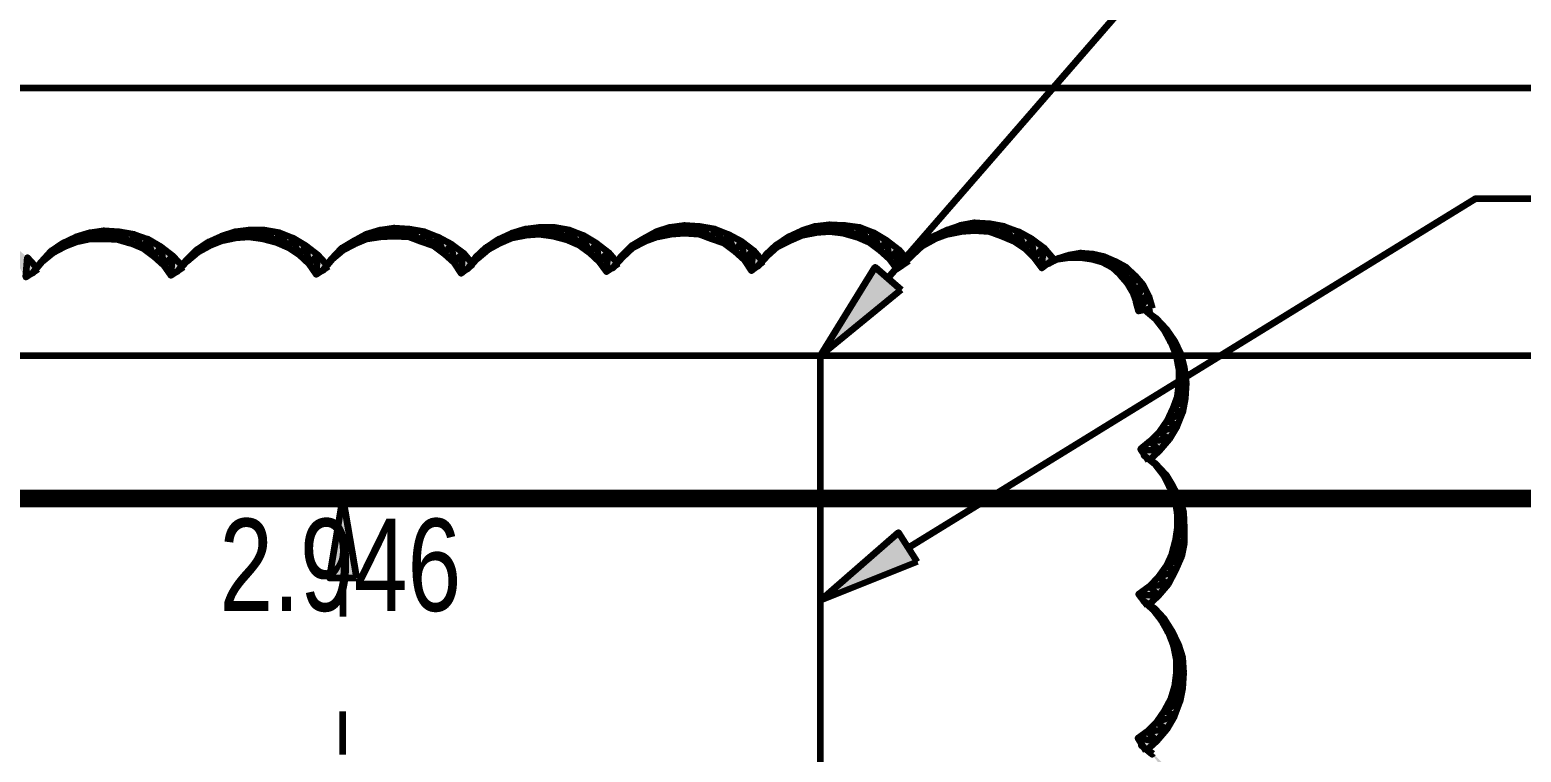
# Model space of a CAD drawing. Header units: inches. Extents: x 13 to 428, y 9 to 297.
# Drawn here: x 214.7 to 265.1, y 211.5 to 235.9 of the extents above; entities that cross this region are included whole.
import ezdxf

# ---------------------------------------------------------------- set-up
doc = ezdxf.new("R2010")
doc.units = ezdxf.units.IN
doc.header["$MEASUREMENT"] = 0
for name, color, linetype, lineweight in [('H', 7, 'CONTINUOUS', 100), ('P', 250, 'CONTINUOUS', 100), ('Text', 250, 'CONTINUOUS', 100)]:
    doc.layers.add(name, color=color, linetype=linetype, lineweight=lineweight)
doc.styles.get("Standard").update_dxf_attribs({"font": 'txt', "width": 0.75})

msp = doc.modelspace()

# ---------------------------------------------------------------- hatches: boundary and pattern name
at = {"layer": 'H', "linetype": 'Continuous'}
for color, points in [(0, [(214.939, 227.818), (214.515, 227.545), (214.576, 228.212), (214.939, 227.818), (214.515, 227.545), (214.576, 228.212), (214.273, 227.909), (214.515, 227.545), (214.939, 227.818), (214.576, 228.212), (214.273, 227.909), (214.182, 228.545), (214.576, 228.212), (214.939, 227.818), (214.273, 227.909), (214.182, 228.545), (213.939, 228.212), (214.273, 227.909), (214.939, 227.818), (214.182, 228.545), (213.939, 228.212), (213.727, 228.788), (214.182, 228.545), (214.939, 227.818), (213.939, 228.212), (213.727, 228.788), (213.576, 228.455), (213.939, 228.212), (214.939, 227.818), (213.727, 228.788), (213.576, 228.455), (213.273, 228.97), (213.727, 228.788), (214.939, 227.818), (213.576, 228.455), (213.273, 228.97), (213.182, 228.636), (213.576, 228.455), (214.939, 227.818), (213.273, 228.97), (213.182, 228.636), (212.758, 229.061), (213.273, 228.97), (214.939, 227.818), (213.182, 228.636), (212.758, 229.061), (212.727, 228.758), (213.182, 228.636), (214.939, 227.818), (212.758, 229.061), (212.727, 228.758), (212.273, 229.091), (212.758, 229.061), (214.939, 227.818), (212.727, 228.758), (212.273, 229.091), (212.273, 228.818), (212.727, 228.758), (214.939, 227.818), (212.273, 229.091), (212.273, 228.818), (211.788, 229), (212.273, 229.091), (214.939, 227.818), (212.273, 228.818), (211.788, 229), (211.818, 228.788), (212.273, 228.818), (214.939, 227.818), (211.788, 229), (211.818, 228.788), (211.303, 228.848), (211.788, 229), (214.939, 227.818), (211.818, 228.788), (211.303, 228.848), (211.364, 228.697), (211.818, 228.788), (214.939, 227.818), (211.303, 228.848), (211.364, 228.697), (210.848, 228.636), (211.303, 228.848), (214.939, 227.818), (211.364, 228.697), (210.848, 228.636), (210.909, 228.545), (211.364, 228.697), (214.939, 227.818), (210.848, 228.636), (210.909, 228.545), (210.455, 228.364), (210.848, 228.636), (214.939, 227.818), (210.909, 228.545), (210.455, 228.364), (210.515, 228.303), (210.909, 228.545), (214.939, 227.818), (210.455, 228.364), (210.515, 228.303), (210.121, 228.03), (210.455, 228.364), (214.939, 227.818), (210.515, 228.303), (210.121, 228.03), (210.152, 228), (210.515, 228.303), (214.939, 227.818), (210.121, 228.03), (210.152, 228), (209.818, 227.636), (210.121, 228.03)]), (0, [(219.848, 227.879), (219.424, 227.606), (219.485, 228.273), (219.848, 227.879), (219.424, 227.606), (219.485, 228.273), (219.182, 227.939), (219.424, 227.606), (219.848, 227.879), (219.485, 228.273), (219.182, 227.939), (219.091, 228.576), (219.485, 228.273), (219.848, 227.879), (219.182, 227.939), (219.091, 228.576), (218.848, 228.242), (219.182, 227.939), (219.848, 227.879), (219.091, 228.576), (218.848, 228.242), (218.636, 228.848), (219.091, 228.576), (219.848, 227.879), (218.848, 228.242), (218.636, 228.848), (218.485, 228.515), (218.848, 228.242), (219.848, 227.879), (218.636, 228.848), (218.485, 228.515), (218.182, 229), (218.636, 228.848), (219.848, 227.879), (218.485, 228.515), (218.182, 229), (218.061, 228.697), (218.485, 228.515), (219.848, 227.879), (218.182, 229), (218.061, 228.697), (217.667, 229.091), (218.182, 229), (219.848, 227.879), (218.061, 228.697), (217.667, 229.091), (217.636, 228.818), (218.061, 228.697), (219.848, 227.879), (217.667, 229.091), (217.636, 228.818), (217.152, 229.121), (217.667, 229.091), (219.848, 227.879), (217.636, 228.818), (217.152, 229.121), (217.182, 228.848), (217.636, 228.818), (219.848, 227.879), (217.152, 229.121), (217.182, 228.848), (216.697, 229.061), (217.152, 229.121), (219.848, 227.879), (217.182, 228.848), (216.697, 229.061), (216.697, 228.848), (217.182, 228.848), (219.848, 227.879), (216.697, 229.061), (216.697, 228.848), (216.212, 228.909), (216.697, 229.061), (219.848, 227.879), (216.697, 228.848), (216.212, 228.909), (216.273, 228.758), (216.697, 228.848), (219.848, 227.879), (216.212, 228.909), (216.273, 228.758), (215.758, 228.697), (216.212, 228.909), (219.848, 227.879), (216.273, 228.758), (215.758, 228.697), (215.818, 228.576), (216.273, 228.758), (219.848, 227.879), (215.758, 228.697), (215.818, 228.576), (215.364, 228.424), (215.758, 228.697), (219.848, 227.879), (215.818, 228.576), (215.364, 228.424), (215.424, 228.364), (215.818, 228.576), (219.848, 227.879), (215.364, 228.424), (215.424, 228.364), (215.03, 228.061), (215.364, 228.424), (219.848, 227.879), (215.424, 228.364), (215.03, 228.061), (215.061, 228.061), (215.424, 228.364), (219.848, 227.879), (215.03, 228.061), (215.061, 228.061), (214.727, 227.667), (215.03, 228.061)]), (0, [(224.758, 227.909), (224.333, 227.636), (224.394, 228.303), (224.758, 227.909), (224.333, 227.636), (224.394, 228.303), (224.091, 228), (224.333, 227.636), (224.758, 227.909), (224.394, 228.303), (224.091, 228), (224, 228.606), (224.394, 228.303), (224.758, 227.909), (224.091, 228), (224, 228.606), (223.758, 228.303), (224.091, 228), (224.758, 227.909), (224, 228.606), (223.758, 228.303), (223.545, 228.879), (224, 228.606), (224.758, 227.909), (223.758, 228.303), (223.545, 228.879), (223.394, 228.545), (223.758, 228.303), (224.758, 227.909), (223.545, 228.879), (223.394, 228.545), (223.091, 229.061), (223.545, 228.879), (224.758, 227.909), (223.394, 228.545), (223.091, 229.061), (222.97, 228.727), (223.394, 228.545), (224.758, 227.909), (223.091, 229.061), (222.97, 228.727), (222.576, 229.152), (223.091, 229.061), (224.758, 227.909), (222.97, 228.727), (222.576, 229.152), (222.545, 228.848), (222.97, 228.727), (224.758, 227.909), (222.576, 229.152), (222.545, 228.848), (222.061, 229.152), (222.576, 229.152), (224.758, 227.909), (222.545, 228.848), (222.061, 229.152), (222.061, 228.909), (222.545, 228.848), (224.758, 227.909), (222.061, 229.152), (222.061, 228.909), (221.606, 229.091), (222.061, 229.152), (224.758, 227.909), (222.061, 228.909), (221.606, 229.091), (221.606, 228.879), (222.061, 228.909), (224.758, 227.909), (221.606, 229.091), (221.606, 228.879), (221.121, 228.939), (221.606, 229.091), (224.758, 227.909), (221.606, 228.879), (221.121, 228.939), (221.182, 228.788), (221.606, 228.879), (224.758, 227.909), (221.121, 228.939), (221.182, 228.788), (220.667, 228.727), (221.121, 228.939), (224.758, 227.909), (221.182, 228.788), (220.667, 228.727), (220.727, 228.606), (221.182, 228.788), (224.758, 227.909), (220.667, 228.727), (220.727, 228.606), (220.273, 228.455), (220.667, 228.727), (224.758, 227.909), (220.727, 228.606), (220.273, 228.455), (220.333, 228.394), (220.727, 228.606), (224.758, 227.909), (220.273, 228.455), (220.333, 228.394), (219.939, 228.121), (220.273, 228.455), (224.758, 227.909), (220.333, 228.394), (219.939, 228.121), (219.97, 228.091), (220.333, 228.394), (224.758, 227.909), (219.939, 228.121), (219.97, 228.091), (219.636, 227.727), (219.939, 228.121)]), (0, [(229.636, 227.97), (229.242, 227.667), (229.303, 228.364), (229.636, 227.97), (229.242, 227.667), (229.303, 228.364), (229, 228.03), (229.242, 227.667), (229.636, 227.97), (229.303, 228.364), (229, 228.03), (228.909, 228.667), (229.303, 228.364), (229.636, 227.97), (229, 228.03), (228.909, 228.667), (228.667, 228.333), (229, 228.03), (229.636, 227.97), (228.909, 228.667), (228.667, 228.333), (228.455, 228.909), (228.909, 228.667), (229.636, 227.97), (228.667, 228.333), (228.455, 228.909), (228.303, 228.606), (228.667, 228.333), (229.636, 227.97), (228.455, 228.909), (228.303, 228.606), (228, 229.091), (228.455, 228.909), (229.636, 227.97), (228.303, 228.606), (228, 229.091), (227.879, 228.758), (228.303, 228.606), (229.636, 227.97), (228, 229.091), (227.879, 228.758), (227.485, 229.182), (228, 229.091), (229.636, 227.97), (227.879, 228.758), (227.485, 229.182), (227.455, 228.909), (227.879, 228.758), (229.636, 227.97), (227.485, 229.182), (227.455, 228.909), (226.97, 229.212), (227.485, 229.182), (229.636, 227.97), (227.455, 228.909), (226.97, 229.212), (226.97, 228.939), (227.455, 228.909), (229.636, 227.97), (226.97, 229.212), (226.97, 228.939), (226.515, 229.152), (226.97, 229.212), (229.636, 227.97), (226.97, 228.939), (226.515, 229.152), (226.515, 228.909), (226.97, 228.939), (229.636, 227.97), (226.515, 229.152), (226.515, 228.909), (226.03, 229), (226.515, 229.152), (229.636, 227.97), (226.515, 228.909), (226.03, 229), (226.061, 228.848), (226.515, 228.909), (229.636, 227.97), (226.03, 229), (226.061, 228.848), (225.576, 228.758), (226.03, 229), (229.636, 227.97), (226.061, 228.848), (225.576, 228.758), (225.636, 228.667), (226.061, 228.848), (229.636, 227.97), (225.576, 228.758), (225.636, 228.667), (225.182, 228.515), (225.576, 228.758), (229.636, 227.97), (225.636, 228.667), (225.182, 228.515), (225.242, 228.455), (225.636, 228.667), (229.636, 227.97), (225.182, 228.515), (225.242, 228.455), (224.848, 228.152), (225.182, 228.515), (229.636, 227.97), (225.242, 228.455), (224.848, 228.152), (224.879, 228.152), (225.242, 228.455), (229.636, 227.97), (224.848, 228.152), (224.879, 228.152), (224.545, 227.758), (224.848, 228.152)]), (0, [(234.545, 228), (234.152, 227.727), (234.212, 228.394), (234.545, 228), (234.152, 227.727), (234.212, 228.394), (233.909, 228.061), (234.152, 227.727), (234.545, 228), (234.212, 228.394), (233.909, 228.061), (233.818, 228.697), (234.212, 228.394), (234.545, 228), (233.909, 228.061), (233.818, 228.697), (233.576, 228.364), (233.909, 228.061), (234.545, 228), (233.818, 228.697), (233.576, 228.364), (233.364, 228.97), (233.818, 228.697), (234.545, 228), (233.576, 228.364), (233.364, 228.97), (233.212, 228.636), (233.576, 228.364), (234.545, 228), (233.364, 228.97), (233.212, 228.636), (232.909, 229.152), (233.364, 228.97), (234.545, 228), (233.212, 228.636), (232.909, 229.152), (232.788, 228.818), (233.212, 228.636), (234.545, 228), (232.909, 229.152), (232.788, 228.818), (232.394, 229.242), (232.909, 229.152), (234.545, 228), (232.788, 228.818), (232.394, 229.242), (232.364, 228.939), (232.788, 228.818), (234.545, 228), (232.394, 229.242), (232.364, 228.939), (231.879, 229.242), (232.394, 229.242), (234.545, 228), (232.364, 228.939), (231.879, 229.242), (231.879, 229), (232.364, 228.939), (234.545, 228), (231.879, 229.242), (231.879, 229), (231.424, 229.182), (231.879, 229.242), (234.545, 228), (231.879, 229), (231.424, 229.182), (231.424, 228.97), (231.879, 229), (234.545, 228), (231.424, 229.182), (231.424, 228.97), (230.939, 229.03), (231.424, 229.182), (234.545, 228), (231.424, 228.97), (230.939, 229.03), (230.97, 228.879), (231.424, 228.97), (234.545, 228), (230.939, 229.03), (230.97, 228.879), (230.485, 228.818), (230.939, 229.03), (234.545, 228), (230.97, 228.879), (230.485, 228.818), (230.545, 228.697), (230.97, 228.879), (234.545, 228), (230.485, 228.818), (230.545, 228.697), (230.091, 228.545), (230.485, 228.818), (234.545, 228), (230.545, 228.697), (230.091, 228.545), (230.152, 228.485), (230.545, 228.697), (234.545, 228), (230.091, 228.545), (230.152, 228.485), (229.727, 228.212), (230.091, 228.545), (234.545, 228), (230.152, 228.485), (229.727, 228.212), (229.788, 228.182), (230.152, 228.485), (234.545, 228), (229.727, 228.212), (229.788, 228.182), (229.455, 227.818), (229.727, 228.212)]), (0, [(239.455, 228.061), (239.061, 227.758), (239.121, 228.455), (239.455, 228.061), (239.061, 227.758), (239.121, 228.455), (238.818, 228.121), (239.061, 227.758), (239.455, 228.061), (239.121, 228.455), (238.818, 228.121), (238.727, 228.758), (239.121, 228.455), (239.455, 228.061), (238.818, 228.121), (238.727, 228.758), (238.485, 228.424), (238.818, 228.121), (239.455, 228.061), (238.727, 228.758), (238.485, 228.424), (238.273, 229), (238.727, 228.758), (239.455, 228.061), (238.485, 228.424), (238.273, 229), (238.121, 228.697), (238.485, 228.424), (239.455, 228.061), (238.273, 229), (238.121, 228.697), (237.818, 229.182), (238.273, 229), (239.455, 228.061), (238.121, 228.697), (237.818, 229.182), (237.697, 228.848), (238.121, 228.697), (239.455, 228.061), (237.818, 229.182), (237.697, 228.848), (237.303, 229.273), (237.818, 229.182), (239.455, 228.061), (237.697, 228.848), (237.303, 229.273), (237.273, 229), (237.697, 228.848), (239.455, 228.061), (237.303, 229.273), (237.273, 229), (236.788, 229.303), (237.303, 229.273), (239.455, 228.061), (237.273, 229), (236.788, 229.303), (236.788, 229.03), (237.273, 229), (239.455, 228.061), (236.788, 229.303), (236.788, 229.03), (236.303, 229.242), (236.788, 229.303), (239.455, 228.061), (236.788, 229.03), (236.303, 229.242), (236.333, 229), (236.788, 229.03), (239.455, 228.061), (236.303, 229.242), (236.333, 229), (235.848, 229.091), (236.303, 229.242), (239.455, 228.061), (236.333, 229), (235.848, 229.091), (235.879, 228.909), (236.333, 229), (239.455, 228.061), (235.848, 229.091), (235.879, 228.909), (235.394, 228.848), (235.848, 229.091), (239.455, 228.061), (235.879, 228.909), (235.394, 228.848), (235.455, 228.758), (235.879, 228.909), (239.455, 228.061), (235.394, 228.848), (235.455, 228.758), (235, 228.606), (235.394, 228.848), (239.455, 228.061), (235.455, 228.758), (235, 228.606), (235.061, 228.545), (235.455, 228.758), (239.455, 228.061), (235, 228.606), (235.061, 228.545), (234.636, 228.242), (235, 228.606), (239.455, 228.061), (235.061, 228.545), (234.636, 228.242), (234.697, 228.212), (235.061, 228.545), (239.455, 228.061), (234.636, 228.242), (234.697, 228.212), (234.364, 227.848), (234.636, 228.242)]), (0, [(244.364, 228.091), (243.97, 227.818), (244.03, 228.485), (244.364, 228.091), (243.97, 227.818), (244.03, 228.485), (243.727, 228.152), (243.97, 227.818), (244.364, 228.091), (244.03, 228.485), (243.727, 228.152), (243.636, 228.788), (244.03, 228.485), (244.364, 228.091), (243.727, 228.152), (243.636, 228.788), (243.394, 228.455), (243.727, 228.152), (244.364, 228.091), (243.636, 228.788), (243.394, 228.455), (243.182, 229.061), (243.636, 228.788), (244.364, 228.091), (243.394, 228.455), (243.182, 229.061), (243.03, 228.727), (243.394, 228.455), (244.364, 228.091), (243.182, 229.061), (243.03, 228.727), (242.727, 229.242), (243.182, 229.061), (244.364, 228.091), (243.03, 228.727), (242.727, 229.242), (242.606, 228.909), (243.03, 228.727), (244.364, 228.091), (242.727, 229.242), (242.606, 228.909), (242.212, 229.303), (242.727, 229.242), (244.364, 228.091), (242.606, 228.909), (242.212, 229.303), (242.182, 229.03), (242.606, 228.909), (244.364, 228.091), (242.212, 229.303), (242.182, 229.03), (241.697, 229.333), (242.212, 229.303), (244.364, 228.091), (242.182, 229.03), (241.697, 229.333), (241.697, 229.091), (242.182, 229.03), (244.364, 228.091), (241.697, 229.333), (241.697, 229.091), (241.212, 229.273), (241.697, 229.333), (244.364, 228.091), (241.697, 229.091), (241.212, 229.273), (241.242, 229.061), (241.697, 229.091), (244.364, 228.091), (241.212, 229.273), (241.242, 229.061), (240.758, 229.121), (241.212, 229.273), (244.364, 228.091), (241.242, 229.061), (240.758, 229.121), (240.788, 228.97), (241.242, 229.061), (244.364, 228.091), (240.758, 229.121), (240.788, 228.97), (240.303, 228.909), (240.758, 229.121), (244.364, 228.091), (240.788, 228.97), (240.303, 228.909), (240.364, 228.788), (240.788, 228.97), (244.364, 228.091), (240.303, 228.909), (240.364, 228.788), (239.909, 228.636), (240.303, 228.909), (244.364, 228.091), (240.364, 228.788), (239.909, 228.636), (239.939, 228.576), (240.364, 228.788), (244.364, 228.091), (239.909, 228.636), (239.939, 228.576), (239.545, 228.303), (239.909, 228.636), (244.364, 228.091), (239.939, 228.576), (239.545, 228.303), (239.606, 228.273), (239.939, 228.576), (244.364, 228.091), (239.545, 228.303), (239.606, 228.273), (239.273, 227.909), (239.545, 228.303)]), (0, [(249.273, 228.152), (248.879, 227.848), (248.939, 228.545), (249.273, 228.152), (248.879, 227.848), (248.939, 228.545), (248.606, 228.212), (248.879, 227.848), (249.273, 228.152), (248.939, 228.545), (248.606, 228.212), (248.545, 228.848), (248.939, 228.545), (249.273, 228.152), (248.606, 228.212), (248.545, 228.848), (248.303, 228.515), (248.606, 228.212), (249.273, 228.152), (248.545, 228.848), (248.303, 228.515), (248.091, 229.091), (248.545, 228.848), (249.273, 228.152), (248.303, 228.515), (248.091, 229.091), (247.939, 228.758), (248.303, 228.515), (249.273, 228.152), (248.091, 229.091), (247.939, 228.758), (247.606, 229.273), (248.091, 229.091), (249.273, 228.152), (247.939, 228.758), (247.606, 229.273), (247.515, 228.939), (247.939, 228.758), (249.273, 228.152), (247.606, 229.273), (247.515, 228.939), (247.121, 229.364), (247.606, 229.273), (249.273, 228.152), (247.515, 228.939), (247.121, 229.364), (247.091, 229.091), (247.515, 228.939), (249.273, 228.152), (247.121, 229.364), (247.091, 229.091), (246.606, 229.394), (247.121, 229.364), (249.273, 228.152), (247.091, 229.091), (246.606, 229.394), (246.606, 229.121), (247.091, 229.091), (249.273, 228.152), (246.606, 229.394), (246.606, 229.121), (246.121, 229.303), (246.606, 229.394), (249.273, 228.152), (246.606, 229.121), (246.121, 229.303), (246.152, 229.091), (246.606, 229.121), (249.273, 228.152), (246.121, 229.303), (246.152, 229.091), (245.667, 229.152), (246.121, 229.303), (249.273, 228.152), (246.152, 229.091), (245.667, 229.152), (245.697, 229), (246.152, 229.091), (249.273, 228.152), (245.667, 229.152), (245.697, 229), (245.212, 228.939), (245.667, 229.152), (249.273, 228.152), (245.697, 229), (245.212, 228.939), (245.273, 228.848), (245.697, 229), (249.273, 228.152), (245.212, 228.939), (245.273, 228.848), (244.818, 228.697), (245.212, 228.939), (249.273, 228.152), (245.273, 228.848), (244.818, 228.697), (244.848, 228.606), (245.273, 228.848), (249.273, 228.152), (244.818, 228.697), (244.848, 228.606), (244.455, 228.333), (244.818, 228.697), (249.273, 228.152), (244.848, 228.606), (244.455, 228.333), (244.515, 228.303), (244.848, 228.606), (249.273, 228.152), (244.455, 228.333), (244.515, 228.303), (244.182, 227.97), (244.455, 228.333)]), (0, [(252.606, 226.485), (252.152, 226.394), (252.485, 226.909), (252.606, 226.485), (252.152, 226.394), (252.485, 226.909), (252.061, 226.727), (252.152, 226.394), (252.606, 226.485), (252.485, 226.909), (252.061, 226.727), (252.303, 227.273), (252.485, 226.909), (252.606, 226.485), (252.061, 226.727), (252.303, 227.273), (251.939, 227.061), (252.061, 226.727), (252.606, 226.485), (252.303, 227.273), (251.939, 227.061), (252.03, 227.606), (252.303, 227.273), (252.606, 226.485), (251.939, 227.061), (252.03, 227.606), (251.758, 227.364), (251.939, 227.061), (252.606, 226.485), (252.03, 227.606), (251.758, 227.364), (251.727, 227.879), (252.03, 227.606), (252.606, 226.485), (251.758, 227.364), (251.727, 227.879), (251.515, 227.636), (251.758, 227.364), (252.606, 226.485), (251.727, 227.879), (251.515, 227.636), (251.364, 228.091), (251.727, 227.879), (252.606, 226.485), (251.515, 227.636), (251.364, 228.091), (251.242, 227.879), (251.515, 227.636), (252.606, 226.485), (251.364, 228.091), (251.242, 227.879), (251, 228.242), (251.364, 228.091), (252.606, 226.485), (251.242, 227.879), (251, 228.242), (250.909, 228.061), (251.242, 227.879), (252.606, 226.485), (251, 228.242), (250.909, 228.061), (250.606, 228.333), (251, 228.242), (252.606, 226.485), (250.909, 228.061), (250.606, 228.333), (250.576, 228.152), (250.909, 228.061), (252.606, 226.485), (250.606, 228.333), (250.576, 228.152), (250.182, 228.364), (250.606, 228.333), (252.606, 226.485), (250.576, 228.152), (250.182, 228.364), (250.182, 228.212), (250.576, 228.152), (252.606, 226.485), (250.182, 228.364), (250.182, 228.212), (249.818, 228.303), (250.182, 228.364), (252.606, 226.485), (250.182, 228.212), (249.818, 228.303), (249.818, 228.212), (250.182, 228.212), (252.606, 226.485), (249.818, 228.303), (249.818, 228.212), (249.424, 228.182), (249.818, 228.303), (252.606, 226.485), (249.818, 228.212), (249.424, 228.182), (249.424, 228.152), (249.818, 228.212), (252.606, 226.485), (249.424, 228.182), (249.424, 228.152), (249.091, 228), (249.424, 228.182)]), (0, [(244.121, 227.121), (241.394, 224.879), (243.242, 227.879)]), (0, [(252.485, 221.333), (252.212, 221.727), (252.848, 221.667), (252.485, 221.333), (252.212, 221.727), (252.848, 221.667), (252.545, 222), (252.212, 221.727), (252.485, 221.333), (252.848, 221.667), (252.545, 222), (253.182, 222.061), (252.848, 221.667), (252.485, 221.333), (252.545, 222), (253.182, 222.061), (252.848, 222.303), (252.545, 222), (252.485, 221.333), (253.182, 222.061), (252.848, 222.303), (253.455, 222.515), (253.182, 222.061), (252.485, 221.333), (252.848, 222.303), (253.455, 222.515), (253.121, 222.697), (252.848, 222.303), (252.485, 221.333), (253.455, 222.515), (253.121, 222.697), (253.636, 222.97), (253.455, 222.515), (252.485, 221.333), (253.121, 222.697), (253.636, 222.97), (253.303, 223.091), (253.121, 222.697), (252.485, 221.333), (253.636, 222.97), (253.303, 223.091), (253.727, 223.455), (253.636, 222.97), (252.485, 221.333), (253.303, 223.091), (253.727, 223.455), (253.455, 223.515), (253.303, 223.091), (252.485, 221.333), (253.727, 223.455), (253.455, 223.515), (253.758, 223.97), (253.727, 223.455), (252.485, 221.333), (253.455, 223.515), (253.758, 223.97), (253.515, 223.97), (253.455, 223.515), (252.485, 221.333), (253.758, 223.97), (253.515, 223.97), (253.697, 224.485), (253.758, 223.97), (252.485, 221.333), (253.515, 223.97), (253.697, 224.485), (253.515, 224.424), (253.515, 223.97), (252.485, 221.333), (253.697, 224.485), (253.515, 224.424), (253.576, 224.939), (253.697, 224.485), (252.485, 221.333), (253.515, 224.424), (253.576, 224.939), (253.424, 224.879), (253.515, 224.424), (252.485, 221.333), (253.576, 224.939), (253.424, 224.879), (253.364, 225.394), (253.576, 224.939), (252.485, 221.333), (253.424, 224.879), (253.364, 225.394), (253.242, 225.333), (253.424, 224.879), (252.485, 221.333), (253.364, 225.394), (253.242, 225.333), (253.091, 225.788), (253.364, 225.394), (252.485, 221.333), (253.242, 225.333), (253.091, 225.788), (253.03, 225.727), (253.242, 225.333), (252.485, 221.333), (253.091, 225.788), (253.03, 225.727), (252.758, 226.152), (253.091, 225.788), (252.485, 221.333), (253.03, 225.727), (252.758, 226.152), (252.727, 226.121), (253.03, 225.727), (252.485, 221.333), (252.758, 226.152), (252.727, 226.121), (252.364, 226.424), (252.758, 226.152)]), (0, [(252.455, 216.424), (252.152, 216.818), (252.818, 216.758), (252.455, 216.424), (252.152, 216.818), (252.818, 216.758), (252.515, 217.091), (252.152, 216.818), (252.455, 216.424), (252.818, 216.758), (252.515, 217.091), (253.152, 217.152), (252.818, 216.758), (252.455, 216.424), (252.515, 217.091), (253.152, 217.152), (252.818, 217.394), (252.515, 217.091), (252.455, 216.424), (253.152, 217.152), (252.818, 217.394), (253.394, 217.606), (253.152, 217.152), (252.455, 216.424), (252.818, 217.394), (253.394, 217.606), (253.091, 217.788), (252.818, 217.394), (252.455, 216.424), (253.394, 217.606), (253.091, 217.788), (253.606, 218.091), (253.394, 217.606), (252.455, 216.424), (253.091, 217.788), (253.606, 218.091), (253.273, 218.182), (253.091, 217.788), (252.455, 216.424), (253.606, 218.091), (253.273, 218.182), (253.697, 218.545), (253.606, 218.091), (252.455, 216.424), (253.273, 218.182), (253.697, 218.545), (253.394, 218.606), (253.273, 218.182), (252.455, 216.424), (253.697, 218.545), (253.394, 218.606), (253.697, 219.061), (253.697, 218.545), (252.455, 216.424), (253.394, 218.606), (253.697, 219.061), (253.455, 219.061), (253.394, 218.606), (252.455, 216.424), (253.697, 219.061), (253.455, 219.061), (253.667, 219.576), (253.697, 219.061), (252.455, 216.424), (253.455, 219.061), (253.667, 219.576), (253.455, 219.515), (253.455, 219.061), (252.455, 216.424), (253.667, 219.576), (253.455, 219.515), (253.545, 220.03), (253.667, 219.576), (252.455, 216.424), (253.455, 219.515), (253.545, 220.03), (253.394, 219.97), (253.455, 219.515), (252.455, 216.424), (253.545, 220.03), (253.394, 219.97), (253.303, 220.485), (253.545, 220.03), (252.455, 216.424), (253.394, 219.97), (253.303, 220.485), (253.212, 220.424), (253.394, 219.97), (252.455, 216.424), (253.303, 220.485), (253.212, 220.424), (253.061, 220.879), (253.303, 220.485), (252.455, 216.424), (253.212, 220.424), (253.061, 220.879), (253, 220.818), (253.212, 220.424), (252.455, 216.424), (253.061, 220.879), (253, 220.818), (252.727, 221.242), (253.061, 220.879), (252.455, 216.424), (253, 220.818), (252.727, 221.242), (252.697, 221.212), (253, 220.818), (252.455, 216.424), (252.727, 221.242), (252.697, 221.212), (252.333, 221.515), (252.727, 221.242)]), (3, [(345.727, 220.242), (193.03, 219.879), (345.727, 219.879), (345.727, 220.242), (193.03, 219.879), (193.03, 220.242)]), (0, [(225.697, 217.364), (224.788, 217.364), (225.242, 220.061)]), (0, [(244.667, 217.909), (241.394, 216.606), (244.03, 218.909)]), (0, [(252.394, 211.515), (252.121, 211.939), (252.758, 211.848), (252.394, 211.515), (252.121, 211.939), (252.758, 211.848), (252.455, 212.182), (252.121, 211.939), (252.394, 211.515), (252.758, 211.848), (252.455, 212.182), (253.091, 212.242), (252.758, 211.848), (252.394, 211.515), (252.455, 212.182), (253.091, 212.242), (252.758, 212.485), (252.455, 212.182), (252.394, 211.515), (253.091, 212.242), (252.758, 212.485), (253.364, 212.697), (253.091, 212.242), (252.394, 211.515), (252.758, 212.485), (253.364, 212.697), (253.03, 212.879), (252.758, 212.485), (252.394, 211.515), (253.364, 212.697), (253.03, 212.879), (253.545, 213.182), (253.364, 212.697), (252.394, 211.515), (253.03, 212.879), (253.545, 213.182), (253.242, 213.273), (253.03, 212.879), (252.394, 211.515), (253.545, 213.182), (253.242, 213.273), (253.636, 213.636), (253.545, 213.182), (252.394, 211.515), (253.242, 213.273), (253.636, 213.636), (253.364, 213.697), (253.242, 213.273), (252.394, 211.515), (253.636, 213.636), (253.364, 213.697), (253.667, 214.152), (253.636, 213.636), (252.394, 211.515), (253.364, 213.697), (253.667, 214.152), (253.424, 214.152), (253.364, 213.697), (252.394, 211.515), (253.667, 214.152), (253.424, 214.152), (253.636, 214.667), (253.667, 214.152), (252.394, 211.515), (253.424, 214.152), (253.636, 214.667), (253.424, 214.606), (253.424, 214.152), (252.394, 211.515), (253.636, 214.667), (253.424, 214.606), (253.485, 215.121), (253.636, 214.667), (252.394, 211.515), (253.424, 214.606), (253.485, 215.121), (253.333, 215.061), (253.424, 214.606), (252.394, 211.515), (253.485, 215.121), (253.333, 215.061), (253.273, 215.576), (253.485, 215.121), (252.394, 211.515), (253.333, 215.061), (253.273, 215.576), (253.152, 215.515), (253.333, 215.061), (252.394, 211.515), (253.273, 215.576), (253.152, 215.515), (253, 216), (253.273, 215.576), (252.394, 211.515), (253.152, 215.515), (253, 216), (252.939, 215.909), (253.152, 215.515), (252.394, 211.515), (253, 216), (252.939, 215.909), (252.697, 216.333), (253, 216), (252.394, 211.515), (252.939, 215.909), (252.697, 216.333), (252.636, 216.303), (252.939, 215.909), (252.394, 211.515), (252.697, 216.333), (252.636, 216.303), (252.303, 216.606), (252.697, 216.333)]), (0, [(252.364, 206.606), (252.061, 207.03), (252.727, 206.939), (252.364, 206.606), (252.061, 207.03), (252.727, 206.939), (252.424, 207.273), (252.061, 207.03), (252.364, 206.606), (252.727, 206.939), (252.424, 207.273), (253.061, 207.333), (252.727, 206.939), (252.364, 206.606), (252.424, 207.273), (253.061, 207.333), (252.727, 207.576), (252.424, 207.273), (252.364, 206.606), (253.061, 207.333), (252.727, 207.576), (253.303, 207.788), (253.061, 207.333), (252.364, 206.606), (252.727, 207.576), (253.303, 207.788), (253, 207.97), (252.727, 207.576), (252.364, 206.606), (253.303, 207.788), (253, 207.97), (253.485, 208.273), (253.303, 207.788), (252.364, 206.606), (253, 207.97), (253.485, 208.273), (253.182, 208.364), (253, 207.97), (252.364, 206.606), (253.485, 208.273), (253.182, 208.364), (253.606, 208.727), (253.485, 208.273), (252.364, 206.606), (253.182, 208.364), (253.606, 208.727), (253.303, 208.818), (253.182, 208.364), (252.364, 206.606), (253.606, 208.727), (253.303, 208.818), (253.636, 209.242), (253.606, 208.727), (252.364, 206.606), (253.303, 208.818), (253.636, 209.242), (253.394, 209.242), (253.303, 208.818), (252.364, 206.606), (253.636, 209.242), (253.394, 209.242), (253.576, 209.758), (253.636, 209.242), (252.364, 206.606), (253.394, 209.242), (253.576, 209.758), (253.394, 209.697), (253.394, 209.242), (252.364, 206.606), (253.576, 209.758), (253.394, 209.697), (253.455, 210.212), (253.576, 209.758), (252.364, 206.606), (253.394, 209.697), (253.455, 210.212), (253.303, 210.152), (253.394, 209.697), (252.364, 206.606), (253.455, 210.212), (253.303, 210.152), (253.242, 210.667), (253.455, 210.212), (252.364, 206.606), (253.303, 210.152), (253.242, 210.667), (253.121, 210.606), (253.303, 210.152), (252.364, 206.606), (253.242, 210.667), (253.121, 210.606), (252.97, 211.091), (253.242, 210.667), (252.364, 206.606), (253.121, 210.606), (252.97, 211.091), (252.909, 211), (253.121, 210.606), (252.364, 206.606), (252.97, 211.091), (252.909, 211), (252.636, 211.424), (252.97, 211.091), (252.364, 206.606), (252.909, 211), (252.636, 211.424), (252.606, 211.394), (252.909, 211), (252.364, 206.606), (252.636, 211.424), (252.606, 211.394), (252.242, 211.697), (252.636, 211.424)])]:
    msp.add_hatch(color=color, dxfattribs=at).paths.add_polyline_path(points)

# ---------------------------------------------------------------- linework, layer by layer
at = {"layer": 'P', "color": 3, "linetype": 'Continuous'}
for points in [[(193.03, 286), (193.03, 277.848), (158.303, 277.848), (158.303, 276.182), (158.303, 221.606), (158.303, 220.061), (193.03, 220.061), (345.727, 220.061)], [(345.727, 219.879), (345.727, 220.242), (193.03, 219.879), (345.727, 219.879)], [(345.727, 220.242), (193.03, 219.879), (193.03, 220.242), (345.727, 220.242)]]:
    msp.add_lwpolyline(points, dxfattribs=at)
at = {"layer": 'P', "color": 0, "linetype": 'Continuous'}
for points in [[(243.667, 227.515), (261.242, 247.758), (264.697, 247.788)], [(244.364, 218.394), (263.545, 230.212), (266.939, 230.212)], [(216.697, 229.061), (216.697, 228.848), (216.212, 228.909), (216.697, 229.061)], [(217.152, 229.121), (217.182, 228.848), (216.697, 229.061), (217.152, 229.121)], [(217.182, 228.848), (216.697, 229.061), (216.697, 228.848), (217.182, 228.848)], [(217.667, 229.091), (217.636, 228.818), (217.152, 229.121), (217.667, 229.091)], [(217.636, 228.818), (217.152, 229.121), (217.182, 228.848), (217.636, 228.818)], [(218.061, 228.697), (217.667, 229.091), (217.636, 228.818), (218.061, 228.697)], [(218.182, 229), (218.061, 228.697), (217.667, 229.091), (218.182, 229)], [(218.485, 228.515), (218.182, 229), (218.061, 228.697), (218.485, 228.515)], [(218.636, 228.848), (218.485, 228.515), (218.182, 229), (218.636, 228.848)], [(221.606, 229.091), (221.606, 228.879), (221.121, 228.939), (221.606, 229.091)], [(222.061, 229.152), (222.061, 228.909), (221.606, 229.091), (222.061, 229.152)], [(222.061, 228.909), (221.606, 229.091), (221.606, 228.879), (222.061, 228.909)], [(222.576, 229.152), (222.545, 228.848), (222.061, 229.152), (222.576, 229.152)], [(222.545, 228.848), (222.061, 229.152), (222.061, 228.909), (222.545, 228.848)], [(222.97, 228.727), (222.576, 229.152), (222.545, 228.848), (222.97, 228.727)], [(223.091, 229.061), (222.97, 228.727), (222.576, 229.152), (223.091, 229.061)], [(223.394, 228.545), (223.091, 229.061), (222.97, 228.727), (223.394, 228.545)], [(223.545, 228.879), (223.394, 228.545), (223.091, 229.061), (223.545, 228.879)], [(226.03, 229), (226.061, 228.848), (225.576, 228.758), (226.03, 229)], [(226.515, 229.152), (226.515, 228.909), (226.03, 229), (226.515, 229.152)], [(226.515, 228.909), (226.03, 229), (226.061, 228.848), (226.515, 228.909)], [(226.97, 229.212), (226.97, 228.939), (226.515, 229.152), (226.97, 229.212)], [(226.97, 228.939), (226.515, 229.152), (226.515, 228.909), (226.97, 228.939)], [(227.485, 229.182), (227.455, 228.909), (226.97, 229.212), (227.485, 229.182)], [(227.455, 228.909), (226.97, 229.212), (226.97, 228.939), (227.455, 228.909)], [(227.879, 228.758), (227.485, 229.182), (227.455, 228.909), (227.879, 228.758)], [(228, 229.091), (227.879, 228.758), (227.485, 229.182), (228, 229.091)], [(228.303, 228.606), (228, 229.091), (227.879, 228.758), (228.303, 228.606)], [(228.455, 228.909), (228.303, 228.606), (228, 229.091), (228.455, 228.909)], [(230.939, 229.03), (230.97, 228.879), (230.485, 228.818), (230.939, 229.03)], [(231.424, 229.182), (231.424, 228.97), (230.939, 229.03), (231.424, 229.182)], [(231.424, 228.97), (230.939, 229.03), (230.97, 228.879), (231.424, 228.97)], [(231.879, 229.242), (231.879, 229), (231.424, 229.182), (231.879, 229.242)], [(231.879, 229), (231.424, 229.182), (231.424, 228.97), (231.879, 229)], [(232.394, 229.242), (232.364, 228.939), (231.879, 229.242), (232.394, 229.242)], [(232.364, 228.939), (231.879, 229.242), (231.879, 229), (232.364, 228.939)], [(232.788, 228.818), (232.394, 229.242), (232.364, 228.939), (232.788, 228.818)], [(232.909, 229.152), (232.788, 228.818), (232.394, 229.242), (232.909, 229.152)], [(233.212, 228.636), (232.909, 229.152), (232.788, 228.818), (233.212, 228.636)], [(233.364, 228.97), (233.212, 228.636), (232.909, 229.152), (233.364, 228.97)], [(235.848, 229.091), (235.879, 228.909), (235.394, 228.848), (235.848, 229.091)], [(236.303, 229.242), (236.333, 229), (235.848, 229.091), (236.303, 229.242)], [(236.333, 229), (235.848, 229.091), (235.879, 228.909), (236.333, 229)], [(236.788, 229.303), (236.788, 229.03), (236.303, 229.242), (236.788, 229.303)], [(236.788, 229.03), (236.303, 229.242), (236.333, 229), (236.788, 229.03)], [(237.303, 229.273), (237.273, 229), (236.788, 229.303), (237.303, 229.273)], [(237.273, 229), (236.788, 229.303), (236.788, 229.03), (237.273, 229)], [(237.697, 228.848), (237.303, 229.273), (237.273, 229), (237.697, 228.848)], [(237.818, 229.182), (237.697, 228.848), (237.303, 229.273), (237.818, 229.182)], [(238.121, 228.697), (237.818, 229.182), (237.697, 228.848), (238.121, 228.697)], [(238.273, 229), (238.121, 228.697), (237.818, 229.182), (238.273, 229)], [(238.485, 228.424), (238.273, 229), (238.121, 228.697), (238.485, 228.424)], [(238.727, 228.758), (238.485, 228.424), (238.273, 229), (238.727, 228.758)], [(240.758, 229.121), (240.788, 228.97), (240.303, 228.909), (240.758, 229.121)], [(241.212, 229.273), (241.242, 229.061), (240.758, 229.121), (241.212, 229.273)], [(241.242, 229.061), (240.758, 229.121), (240.788, 228.97), (241.242, 229.061)], [(241.697, 229.333), (241.697, 229.091), (241.212, 229.273), (241.697, 229.333)], [(241.697, 229.091), (241.212, 229.273), (241.242, 229.061), (241.697, 229.091)], [(242.212, 229.303), (242.182, 229.03), (241.697, 229.333), (242.212, 229.303)], [(242.182, 229.03), (241.697, 229.333), (241.697, 229.091), (242.182, 229.03)], [(242.606, 228.909), (242.212, 229.303), (242.182, 229.03), (242.606, 228.909)], [(242.727, 229.242), (242.606, 228.909), (242.212, 229.303), (242.727, 229.242)], [(243.03, 228.727), (242.727, 229.242), (242.606, 228.909), (243.03, 228.727)], [(243.182, 229.061), (243.03, 228.727), (242.727, 229.242), (243.182, 229.061)], [(243.394, 228.455), (243.182, 229.061), (243.03, 228.727), (243.394, 228.455)], [(243.636, 228.788), (243.394, 228.455), (243.182, 229.061), (243.636, 228.788)], [(245.667, 229.152), (245.697, 229), (245.212, 228.939), (245.667, 229.152)], [(245.697, 229), (245.212, 228.939), (245.273, 228.848), (245.697, 229)], [(246.121, 229.303), (246.152, 229.091), (245.667, 229.152), (246.121, 229.303)], [(246.152, 229.091), (245.667, 229.152), (245.697, 229), (246.152, 229.091)], [(246.606, 229.394), (246.606, 229.121), (246.121, 229.303), (246.606, 229.394)], [(246.606, 229.121), (246.121, 229.303), (246.152, 229.091), (246.606, 229.121)], [(247.121, 229.364), (247.091, 229.091), (246.606, 229.394), (247.121, 229.364)], [(247.091, 229.091), (246.606, 229.394), (246.606, 229.121), (247.091, 229.091)], [(247.515, 228.939), (247.121, 229.364), (247.091, 229.091), (247.515, 228.939)], [(247.606, 229.273), (247.515, 228.939), (247.121, 229.364), (247.606, 229.273)], [(247.939, 228.758), (247.606, 229.273), (247.515, 228.939), (247.939, 228.758)], [(248.091, 229.091), (247.939, 228.758), (247.606, 229.273), (248.091, 229.091)], [(248.303, 228.515), (248.091, 229.091), (247.939, 228.758), (248.303, 228.515)], [(248.545, 228.848), (248.303, 228.515), (248.091, 229.091), (248.545, 228.848)], [(215.758, 228.697), (215.818, 228.576), (215.364, 228.424), (215.758, 228.697)], [(215.818, 228.576), (215.364, 228.424), (215.424, 228.364), (215.818, 228.576)], [(216.212, 228.909), (216.273, 228.758), (215.758, 228.697), (216.212, 228.909)], [(216.273, 228.758), (215.758, 228.697), (215.818, 228.576), (216.273, 228.758)], [(216.697, 228.848), (216.212, 228.909), (216.273, 228.758), (216.697, 228.848)], [(218.848, 228.242), (218.636, 228.848), (218.485, 228.515), (218.848, 228.242)], [(219.091, 228.576), (218.848, 228.242), (218.636, 228.848), (219.091, 228.576)], [(219.182, 227.939), (219.091, 228.576), (218.848, 228.242), (219.182, 227.939)], [(219.485, 228.273), (219.182, 227.939), (219.091, 228.576), (219.485, 228.273)], [(220.667, 228.727), (220.727, 228.606), (220.273, 228.455), (220.667, 228.727)], [(220.727, 228.606), (220.273, 228.455), (220.333, 228.394), (220.727, 228.606)], [(221.121, 228.939), (221.182, 228.788), (220.667, 228.727), (221.121, 228.939)], [(221.182, 228.788), (220.667, 228.727), (220.727, 228.606), (221.182, 228.788)], [(221.606, 228.879), (221.121, 228.939), (221.182, 228.788), (221.606, 228.879)], [(223.758, 228.303), (223.545, 228.879), (223.394, 228.545), (223.758, 228.303)], [(224, 228.606), (223.758, 228.303), (223.545, 228.879), (224, 228.606)], [(224.091, 228), (224, 228.606), (223.758, 228.303), (224.091, 228)], [(224.394, 228.303), (224.091, 228), (224, 228.606), (224.394, 228.303)], [(225.182, 228.515), (225.242, 228.455), (224.848, 228.152), (225.182, 228.515)], [(225.576, 228.758), (225.636, 228.667), (225.182, 228.515), (225.576, 228.758)], [(225.636, 228.667), (225.182, 228.515), (225.242, 228.455), (225.636, 228.667)], [(226.061, 228.848), (225.576, 228.758), (225.636, 228.667), (226.061, 228.848)], [(228.667, 228.333), (228.455, 228.909), (228.303, 228.606), (228.667, 228.333)], [(228.909, 228.667), (228.667, 228.333), (228.455, 228.909), (228.909, 228.667)], [(229, 228.03), (228.909, 228.667), (228.667, 228.333), (229, 228.03)], [(229.303, 228.364), (229, 228.03), (228.909, 228.667), (229.303, 228.364)], [(230.091, 228.545), (230.152, 228.485), (229.727, 228.212), (230.091, 228.545)], [(230.485, 228.818), (230.545, 228.697), (230.091, 228.545), (230.485, 228.818)], [(230.545, 228.697), (230.091, 228.545), (230.152, 228.485), (230.545, 228.697)], [(230.97, 228.879), (230.485, 228.818), (230.545, 228.697), (230.97, 228.879)], [(233.576, 228.364), (233.364, 228.97), (233.212, 228.636), (233.576, 228.364)], [(233.818, 228.697), (233.576, 228.364), (233.364, 228.97), (233.818, 228.697)], [(233.909, 228.061), (233.818, 228.697), (233.576, 228.364), (233.909, 228.061)], [(234.212, 228.394), (233.909, 228.061), (233.818, 228.697), (234.212, 228.394)], [(235, 228.606), (235.061, 228.545), (234.636, 228.242), (235, 228.606)], [(235.061, 228.545), (234.636, 228.242), (234.697, 228.212), (235.061, 228.545)], [(235.394, 228.848), (235.455, 228.758), (235, 228.606), (235.394, 228.848)], [(235.455, 228.758), (235, 228.606), (235.061, 228.545), (235.455, 228.758)], [(235.879, 228.909), (235.394, 228.848), (235.455, 228.758), (235.879, 228.909)], [(238.818, 228.121), (238.727, 228.758), (238.485, 228.424), (238.818, 228.121)], [(239.121, 228.455), (238.818, 228.121), (238.727, 228.758), (239.121, 228.455)], [(239.909, 228.636), (239.939, 228.576), (239.545, 228.303), (239.909, 228.636)], [(239.939, 228.576), (239.545, 228.303), (239.606, 228.273), (239.939, 228.576)], [(240.303, 228.909), (240.364, 228.788), (239.909, 228.636), (240.303, 228.909)], [(240.364, 228.788), (239.909, 228.636), (239.939, 228.576), (240.364, 228.788)], [(240.788, 228.97), (240.303, 228.909), (240.364, 228.788), (240.788, 228.97)], [(243.727, 228.152), (243.636, 228.788), (243.394, 228.455), (243.727, 228.152)], [(244.03, 228.485), (243.727, 228.152), (243.636, 228.788), (244.03, 228.485)], [(244.818, 228.697), (244.848, 228.606), (244.455, 228.333), (244.818, 228.697)], [(244.848, 228.606), (244.455, 228.333), (244.515, 228.303), (244.848, 228.606)], [(245.212, 228.939), (245.273, 228.848), (244.818, 228.697), (245.212, 228.939)], [(245.273, 228.848), (244.818, 228.697), (244.848, 228.606), (245.273, 228.848)], [(248.606, 228.212), (248.545, 228.848), (248.303, 228.515), (248.606, 228.212)], [(248.939, 228.545), (248.606, 228.212), (248.545, 228.848), (248.939, 228.545)], [(248.879, 227.848), (248.939, 228.545), (248.606, 228.212), (248.879, 227.848)], [(249.273, 228.152), (248.879, 227.848), (248.939, 228.545), (249.273, 228.152)], [(214.939, 227.818), (214.515, 227.545), (214.576, 228.212), (214.939, 227.818)], [(215.03, 228.061), (215.061, 228.061), (214.727, 227.667), (215.03, 228.061)], [(215.364, 228.424), (215.424, 228.364), (215.03, 228.061), (215.364, 228.424)], [(215.424, 228.364), (215.03, 228.061), (215.061, 228.061), (215.424, 228.364)], [(219.424, 227.606), (219.485, 228.273), (219.182, 227.939), (219.424, 227.606)], [(219.848, 227.879), (219.424, 227.606), (219.485, 228.273), (219.848, 227.879)], [(219.939, 228.121), (219.97, 228.091), (219.636, 227.727), (219.939, 228.121)], [(220.273, 228.455), (220.333, 228.394), (219.939, 228.121), (220.273, 228.455)], [(220.333, 228.394), (219.939, 228.121), (219.97, 228.091), (220.333, 228.394)], [(224.333, 227.636), (224.394, 228.303), (224.091, 228), (224.333, 227.636)], [(224.758, 227.909), (224.333, 227.636), (224.394, 228.303), (224.758, 227.909)], [(224.848, 228.152), (224.879, 228.152), (224.545, 227.758), (224.848, 228.152)], [(225.242, 228.455), (224.848, 228.152), (224.879, 228.152), (225.242, 228.455)], [(229.242, 227.667), (229.303, 228.364), (229, 228.03), (229.242, 227.667)], [(229.636, 227.97), (229.242, 227.667), (229.303, 228.364), (229.636, 227.97)], [(229.727, 228.212), (229.788, 228.182), (229.455, 227.818), (229.727, 228.212)], [(230.152, 228.485), (229.727, 228.212), (229.788, 228.182), (230.152, 228.485)], [(234.152, 227.727), (234.212, 228.394), (233.909, 228.061), (234.152, 227.727)], [(234.545, 228), (234.152, 227.727), (234.212, 228.394), (234.545, 228)], [(234.636, 228.242), (234.697, 228.212), (234.364, 227.848), (234.636, 228.242)], [(239.061, 227.758), (239.121, 228.455), (238.818, 228.121), (239.061, 227.758)], [(239.455, 228.061), (239.061, 227.758), (239.121, 228.455), (239.455, 228.061)], [(239.545, 228.303), (239.606, 228.273), (239.273, 227.909), (239.545, 228.303)], [(243.97, 227.818), (244.03, 228.485), (243.727, 228.152), (243.97, 227.818)], [(244.364, 228.091), (243.97, 227.818), (244.03, 228.485), (244.364, 228.091)], [(244.455, 228.333), (244.515, 228.303), (244.182, 227.97), (244.455, 228.333)], [(249.424, 228.182), (249.424, 228.152), (249.091, 228), (249.424, 228.182)], [(249.818, 228.303), (249.818, 228.212), (249.424, 228.182), (249.818, 228.303)], [(249.818, 228.212), (249.424, 228.182), (249.424, 228.152), (249.818, 228.212)], [(250.182, 228.364), (250.182, 228.212), (249.818, 228.303), (250.182, 228.364)], [(250.182, 228.212), (249.818, 228.303), (249.818, 228.212), (250.182, 228.212)], [(250.606, 228.333), (250.576, 228.152), (250.182, 228.364), (250.606, 228.333)], [(250.576, 228.152), (250.182, 228.364), (250.182, 228.212), (250.576, 228.152)], [(250.909, 228.061), (250.606, 228.333), (250.576, 228.152), (250.909, 228.061)], [(251, 228.242), (250.909, 228.061), (250.606, 228.333), (251, 228.242)], [(251.242, 227.879), (251, 228.242), (250.909, 228.061), (251.242, 227.879)], [(251.364, 228.091), (251.242, 227.879), (251, 228.242), (251.364, 228.091)], [(251.515, 227.636), (251.364, 228.091), (251.242, 227.879), (251.515, 227.636)], [(251.727, 227.879), (251.515, 227.636), (251.364, 228.091), (251.727, 227.879)], [(244.121, 227.121), (241.394, 224.879), (243.242, 227.879), (244.121, 227.121)], [(251.758, 227.364), (251.727, 227.879), (251.515, 227.636), (251.758, 227.364)], [(252.03, 227.606), (251.758, 227.364), (251.727, 227.879), (252.03, 227.606)], [(251.939, 227.061), (252.03, 227.606), (251.758, 227.364), (251.939, 227.061)], [(252.303, 227.273), (251.939, 227.061), (252.03, 227.606), (252.303, 227.273)], [(252.061, 226.727), (252.303, 227.273), (251.939, 227.061), (252.061, 226.727)], [(252.485, 226.909), (252.061, 226.727), (252.303, 227.273), (252.485, 226.909)], [(252.152, 226.394), (252.485, 226.909), (252.061, 226.727), (252.152, 226.394)], [(252.606, 226.485), (252.152, 226.394), (252.485, 226.909), (252.606, 226.485)], [(252.758, 226.152), (252.727, 226.121), (252.364, 226.424), (252.758, 226.152)], [(253.03, 225.727), (252.758, 226.152), (252.727, 226.121), (253.03, 225.727)], [(253.091, 225.788), (253.03, 225.727), (252.758, 226.152), (253.091, 225.788)], [(253.242, 225.333), (253.091, 225.788), (253.03, 225.727), (253.242, 225.333)], [(253.364, 225.394), (253.242, 225.333), (253.091, 225.788), (253.364, 225.394)], [(253.424, 224.879), (253.364, 225.394), (253.242, 225.333), (253.424, 224.879)], [(253.576, 224.939), (253.424, 224.879), (253.364, 225.394), (253.576, 224.939)], [(253.515, 224.424), (253.576, 224.939), (253.424, 224.879), (253.515, 224.424)], [(253.697, 224.485), (253.515, 224.424), (253.576, 224.939), (253.697, 224.485)], [(253.758, 223.97), (253.515, 223.97), (253.697, 224.485), (253.758, 223.97)], [(253.515, 223.97), (253.697, 224.485), (253.515, 224.424), (253.515, 223.97)], [(253.727, 223.455), (253.455, 223.515), (253.758, 223.97), (253.727, 223.455)], [(253.455, 223.515), (253.758, 223.97), (253.515, 223.97), (253.455, 223.515)], [(253.303, 223.091), (253.727, 223.455), (253.455, 223.515), (253.303, 223.091)], [(253.636, 222.97), (253.303, 223.091), (253.727, 223.455), (253.636, 222.97)], [(253.121, 222.697), (253.636, 222.97), (253.303, 223.091), (253.121, 222.697)], [(253.455, 222.515), (253.121, 222.697), (253.636, 222.97), (253.455, 222.515)], [(252.848, 222.303), (253.455, 222.515), (253.121, 222.697), (252.848, 222.303)], [(253.182, 222.061), (252.848, 222.303), (253.455, 222.515), (253.182, 222.061)], [(252.212, 221.727), (252.848, 221.667), (252.545, 222), (252.212, 221.727)], [(252.545, 222), (253.182, 222.061), (252.848, 222.303), (252.545, 222)], [(252.848, 221.667), (252.545, 222), (253.182, 222.061), (252.848, 221.667)], [(252.485, 221.333), (252.212, 221.727), (252.848, 221.667), (252.485, 221.333)], [(252.727, 221.242), (252.697, 221.212), (252.333, 221.515), (252.727, 221.242)], [(253, 220.818), (252.727, 221.242), (252.697, 221.212), (253, 220.818)], [(253.061, 220.879), (253, 220.818), (252.727, 221.242), (253.061, 220.879)], [(253.212, 220.424), (253.061, 220.879), (253, 220.818), (253.212, 220.424)], [(253.303, 220.485), (253.212, 220.424), (253.061, 220.879), (253.303, 220.485)], [(253.394, 219.97), (253.303, 220.485), (253.212, 220.424), (253.394, 219.97)], [(253.545, 220.03), (253.394, 219.97), (253.303, 220.485), (253.545, 220.03)], [(226.97, 220.061), (224.545, 220.061)], [(225.697, 217.364), (224.788, 217.364), (225.242, 220.061), (225.697, 217.364)], [(253.455, 219.515), (253.545, 220.03), (253.394, 219.97), (253.455, 219.515)], [(253.667, 219.576), (253.455, 219.515), (253.545, 220.03), (253.667, 219.576)], [(253.697, 219.061), (253.455, 219.061), (253.667, 219.576), (253.697, 219.061)], [(253.455, 219.061), (253.667, 219.576), (253.455, 219.515), (253.455, 219.061)], [(244.667, 217.909), (241.394, 216.606), (244.03, 218.909), (244.667, 217.909)], [(253.697, 218.545), (253.394, 218.606), (253.697, 219.061), (253.697, 218.545)], [(253.394, 218.606), (253.697, 219.061), (253.455, 219.061), (253.394, 218.606)], [(253.273, 218.182), (253.697, 218.545), (253.394, 218.606), (253.273, 218.182)], [(253.606, 218.091), (253.273, 218.182), (253.697, 218.545), (253.606, 218.091)], [(253.091, 217.788), (253.606, 218.091), (253.273, 218.182), (253.091, 217.788)], [(253.394, 217.606), (253.091, 217.788), (253.606, 218.091), (253.394, 217.606)], [(252.515, 217.091), (253.152, 217.152), (252.818, 217.394), (252.515, 217.091)], [(252.818, 217.394), (253.394, 217.606), (253.091, 217.788), (252.818, 217.394)], [(253.152, 217.152), (252.818, 217.394), (253.394, 217.606), (253.152, 217.152)], [(225.242, 217.364), (225.242, 216.061)], [(252.152, 216.818), (252.818, 216.758), (252.515, 217.091), (252.152, 216.818)], [(252.818, 216.758), (252.515, 217.091), (253.152, 217.152), (252.818, 216.758)], [(252.455, 216.424), (252.152, 216.818), (252.818, 216.758), (252.455, 216.424)], [(252.697, 216.333), (252.636, 216.303), (252.303, 216.606), (252.697, 216.333)], [(252.939, 215.909), (252.697, 216.333), (252.636, 216.303), (252.939, 215.909)], [(253, 216), (252.939, 215.909), (252.697, 216.333), (253, 216)], [(253.152, 215.515), (253, 216), (252.939, 215.909), (253.152, 215.515)], [(253.273, 215.576), (253.152, 215.515), (253, 216), (253.273, 215.576)], [(253.333, 215.061), (253.273, 215.576), (253.152, 215.515), (253.333, 215.061)], [(253.485, 215.121), (253.333, 215.061), (253.273, 215.576), (253.485, 215.121)], [(253.424, 214.606), (253.485, 215.121), (253.333, 215.061), (253.424, 214.606)], [(253.636, 214.667), (253.424, 214.606), (253.485, 215.121), (253.636, 214.667)], [(253.667, 214.152), (253.424, 214.152), (253.636, 214.667), (253.667, 214.152)], [(253.424, 214.152), (253.636, 214.667), (253.424, 214.606), (253.424, 214.152)], [(253.636, 213.636), (253.364, 213.697), (253.667, 214.152), (253.636, 213.636)], [(253.364, 213.697), (253.667, 214.152), (253.424, 214.152), (253.364, 213.697)], [(253.242, 213.273), (253.636, 213.636), (253.364, 213.697), (253.242, 213.273)], [(253.545, 213.182), (253.242, 213.273), (253.636, 213.636), (253.545, 213.182)], [(252.758, 212.485), (253.364, 212.697), (253.03, 212.879), (252.758, 212.485)], [(253.03, 212.879), (253.545, 213.182), (253.242, 213.273), (253.03, 212.879)], [(253.364, 212.697), (253.03, 212.879), (253.545, 213.182), (253.364, 212.697)], [(225.242, 211.394), (225.242, 212.848)], [(252.455, 212.182), (253.091, 212.242), (252.758, 212.485), (252.455, 212.182)], [(253.091, 212.242), (252.758, 212.485), (253.364, 212.697), (253.091, 212.242)], [(252.121, 211.939), (252.758, 211.848), (252.455, 212.182), (252.121, 211.939)], [(252.394, 211.515), (252.121, 211.939), (252.758, 211.848), (252.394, 211.515)], [(252.758, 211.848), (252.455, 212.182), (253.091, 212.242), (252.758, 211.848)], [(252.636, 211.424), (252.606, 211.394), (252.242, 211.697), (252.636, 211.424)]]:
    msp.add_lwpolyline(points, dxfattribs=at)
at = {"layer": 'P', "color": 253, "linetype": 'Continuous'}
for points in [[(345.727, 233.939), (240.03, 233.939), (67.152, 233.939), (30.848, 233.939)], [(215.758, 219.879), (214.818, 219.879)], [(217.212, 219.879), (216.242, 219.879)], [(218.636, 219.879), (217.697, 219.879)], [(220.121, 219.879), (219.121, 219.879)], [(221.545, 219.879), (220.576, 219.879)], [(223, 219.879), (222.03, 219.879)], [(224.424, 219.879), (223.455, 219.879)], [(225.879, 219.879), (224.909, 219.879)], [(227.333, 219.879), (226.364, 219.879)], [(228.758, 219.879), (227.818, 219.879)], [(230.212, 219.879), (229.242, 219.879)], [(231.636, 219.879), (230.697, 219.879)], [(233.121, 219.879), (232.152, 219.879)], [(234.545, 219.879), (233.606, 219.879)], [(236, 219.879), (235.03, 219.879)], [(237.424, 219.879), (236.485, 219.879)], [(238.909, 219.879), (237.909, 219.879)], [(240.333, 219.879), (239.364, 219.879)], [(241.788, 219.879), (240.818, 219.879)], [(243.212, 219.879), (242.242, 219.879)], [(244.667, 219.879), (243.697, 219.879)], [(246.121, 219.879), (245.152, 219.879)], [(247.545, 219.879), (246.606, 219.879)], [(249, 219.879), (248.03, 219.879)], [(250.455, 219.879), (249.485, 219.879)], [(251.909, 219.879), (250.939, 219.879)], [(253.333, 219.879), (252.364, 219.879)], [(254.788, 219.879), (253.818, 219.879)], [(256.212, 219.879), (255.273, 219.879)], [(257.667, 219.879), (256.727, 219.879)], [(259.121, 219.879), (258.152, 219.879)], [(260.545, 219.879), (259.606, 219.879)], [(262, 219.879), (261.03, 219.879)], [(263.455, 219.879), (262.515, 219.879)], [(264.909, 219.879), (263.939, 219.879)]]:
    msp.add_lwpolyline(points, dxfattribs=at)
at = {"layer": 'P', "color": 221, "linetype": 'Continuous'}
msp.add_lwpolyline([(345.727, 224.879), (321.667, 224.879), (283.152, 224.879), (244.576, 224.879), (206.061, 224.879), (186.788, 224.879), (167.515, 224.879), (128.97, 224.879), (90.455, 224.879), (51.879, 224.879), (30.848, 224.879)], dxfattribs=at)
msp.add_lwpolyline([(345.727, 224.879), (321.667, 224.879), (283.152, 224.879), (244.576, 224.879), (206.061, 224.879), (186.788, 224.879), (167.515, 224.879), (128.97, 224.879), (90.455, 224.879), (51.879, 224.879), (30.848, 224.879)], dxfattribs=at)
at = {"layer": 'P', "color": 213, "linetype": 'Continuous'}
msp.add_lwpolyline([(195.848, 197.515), (195.848, 208.303), (241.394, 208.303), (241.394, 224.879)], dxfattribs=at)

# ---------------------------------------------------------------- texts
at = {"layer": 'Text', "color": 0, "linetype": 'Continuous', "insert": (221.061, 217.788), "char_height": 3.12121, "width": 16.15152, "attachment_point": 4}
msp.add_mtext('{\\fHelvetica|b0|i0|c1|p15;2.946}', dxfattribs=at)

doc.saveas('drawing.dxf')
